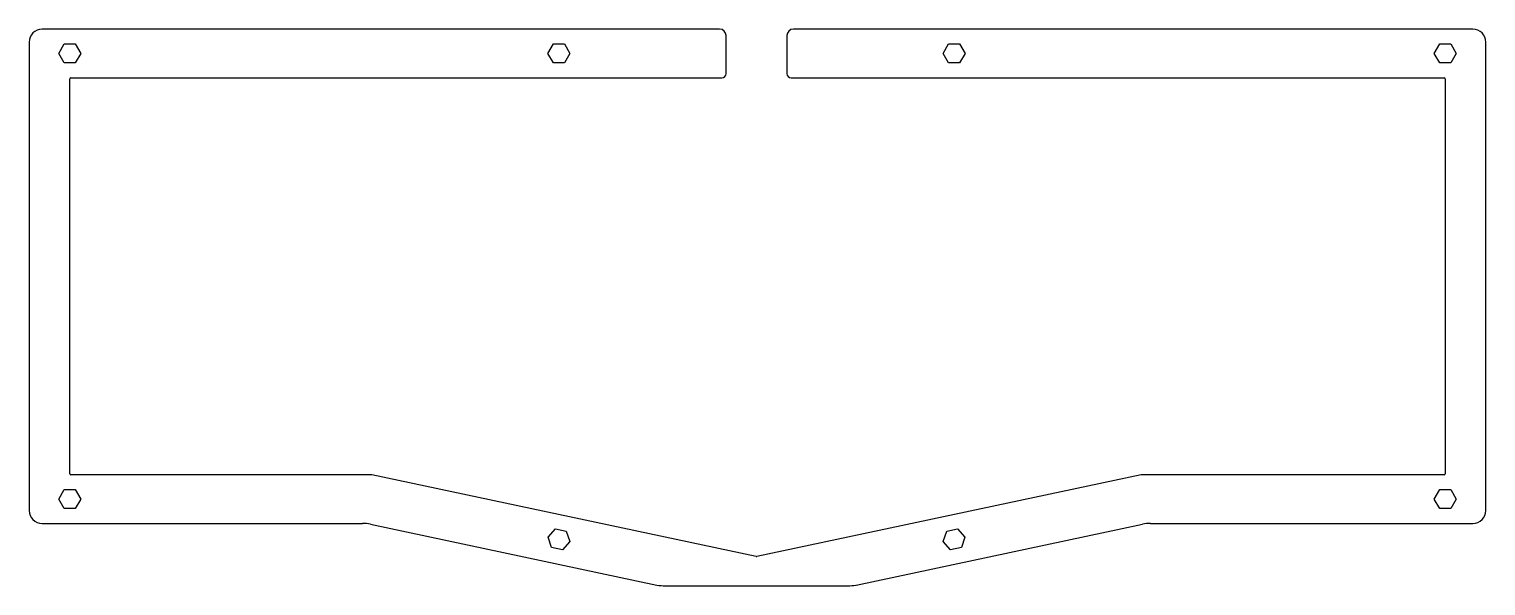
# Model space of a CAD drawing. Header units: millimetres. Extents: x -179 to 179, y -69 to 69.
import ezdxf

# ---------------------------------------------------------------- set-up
doc = ezdxf.new("R2010")
doc.units = ezdxf.units.MM
doc.layers.add('CUTOUTS', color=1, linetype='CONTINUOUS')
doc.layers.add('PERIMETER', color=5, linetype='CONTINUOUS')

msp = doc.modelspace()

# ---------------------------------------------------------------- linework, layer by layer
at = {"layer": 'CUTOUTS'}
for p, q in [((-172.08, 62.62), (-170.73, 64.97)), ((-170.73, 64.97), (-168.01, 64.97)), ((-168.01, 64.97), (-166.66, 62.62)), ((-51.61, 62.62), (-50.26, 64.97)), ((-50.26, 64.97), (-47.54, 64.97)), ((-47.54, 64.97), (-46.19, 62.62)), ((45.69, 62.62), (47.05, 64.97)), ((47.05, 64.97), (49.76, 64.97)), ((49.76, 64.97), (51.12, 62.62)), ((166.66, 62.62), (168.01, 64.97)), ((168.01, 64.97), (170.73, 64.97)), ((170.73, 64.97), (172.08, 62.62)), ((-170.73, 60.27), (-172.08, 62.62)), ((-166.66, 62.62), (-168.01, 60.27)), ((-50.26, 60.27), (-51.61, 62.62)), ((-46.19, 62.62), (-47.54, 60.27)), ((47.05, 60.27), (45.69, 62.62)), ((51.12, 62.62), (49.76, 60.27)), ((168.01, 60.27), (166.66, 62.62)), ((172.08, 62.62), (170.73, 60.27)), ((-168.01, 60.27), (-170.73, 60.27)), ((-47.54, 60.27), (-50.26, 60.27)), ((49.76, 60.27), (47.05, 60.27)), ((170.73, 60.27), (168.01, 60.27)), ((-172.08, -47.22), (-170.73, -44.87)), ((-170.73, -44.87), (-168.01, -44.87)), ((-168.01, -44.87), (-166.66, -47.22)), ((166.66, -47.22), (168.01, -44.87)), ((168.01, -44.87), (170.73, -44.87)), ((170.73, -44.87), (172.08, -47.22)), ((-170.73, -49.57), (-172.08, -47.22)), ((-168.01, -49.57), (-170.73, -49.57)), ((-166.66, -47.22), (-168.01, -49.57)), ((168.01, -49.57), (166.66, -47.22)), ((170.73, -49.57), (168.01, -49.57)), ((172.08, -47.22), (170.73, -49.57)), ((-51.56, -56.59), (-49.74, -54.57)), ((-50.72, -59.17), (-51.56, -56.59)), ((-49.74, -54.57), (-47.09, -55.13)), ((-47.09, -55.13), (-46.25, -57.71)), ((45.75, -57.71), (46.59, -55.13)), ((46.59, -55.13), (49.24, -54.57)), ((49.24, -54.57), (51.06, -56.59)), ((51.06, -56.59), (50.22, -59.17)), ((-48.06, -59.73), (-50.72, -59.17)), ((-46.25, -57.71), (-48.06, -59.73)), ((47.56, -59.73), (45.75, -57.71)), ((50.22, -59.17), (47.56, -59.73))]:
    msp.add_line(p, q, dxfattribs=at)
at = {"layer": 'PERIMETER'}
for p, q in [((-9.35, 68.62), (-176.17, 68.62)), ((176.17, 68.62), (8.85, 68.62)), ((-179.37, 65.42), (-179.37, -50.02)), ((-7.75, 57.62), (-7.75, 67.02)), ((7.25, 67.02), (7.25, 57.62)), ((179.37, -50.02), (179.37, 65.42)), ((-169.37, -40.97), (-169.37, 56.37)), ((-169.12, 56.62), (-8.75, 56.62)), ((8.25, 56.62), (169.12, 56.62)), ((169.37, 56.37), (169.37, -40.97)), ((-95.01, -41.22), (-169.12, -41.22)), ((-0.3, -61.35), (-95.01, -41.22)), ((94.51, -41.22), (-0.2, -61.35)), ((169.12, -41.22), (94.51, -41.22)), ((-176.17, -53.22), (-97.28, -53.22)), ((-95.28, -53.43), (-24.76, -68.41)), ((24.26, -68.41), (94.78, -53.43)), ((96.78, -53.22), (176.17, -53.22)), ((-22.76, -68.62), (22.26, -68.62))]:
    msp.add_line(p, q, dxfattribs=at)
for centre, radius, start, end in [((-176.17, 65.42), 3.2, 90, 180), ((-9.35, 67.02), 1.6, 0, 90), ((8.85, 67.02), 1.6, 90, 180), ((176.17, 65.42), 3.2, 0, 90), ((-8.75, 57.62), 1, -90, 0), ((8.25, 57.62), 1, 180, 270), ((-169.12, 56.37), 0.25, 90, 180), ((169.12, 56.37), 0.25, 0, 90), ((-169.12, -40.97), 0.25, 180, 270), ((169.12, -40.97), 0.25, 270, 360), ((-176.17, -50.02), 3.2, 180, 270), ((176.17, -50.02), 3.2, -90, 0), ((-97.28, -62.82), 9.6, 78, 90), ((96.78, -62.82), 9.6, 90, 102), ((-0.25, -61.1), 0.25, 258, 282), ((-22.76, -59.02), 9.6, 258, 270), ((22.26, -59.02), 9.6, 270, 282)]:
    msp.add_arc(centre, radius, start, end, dxfattribs=at)

doc.saveas('drawing.dxf')
